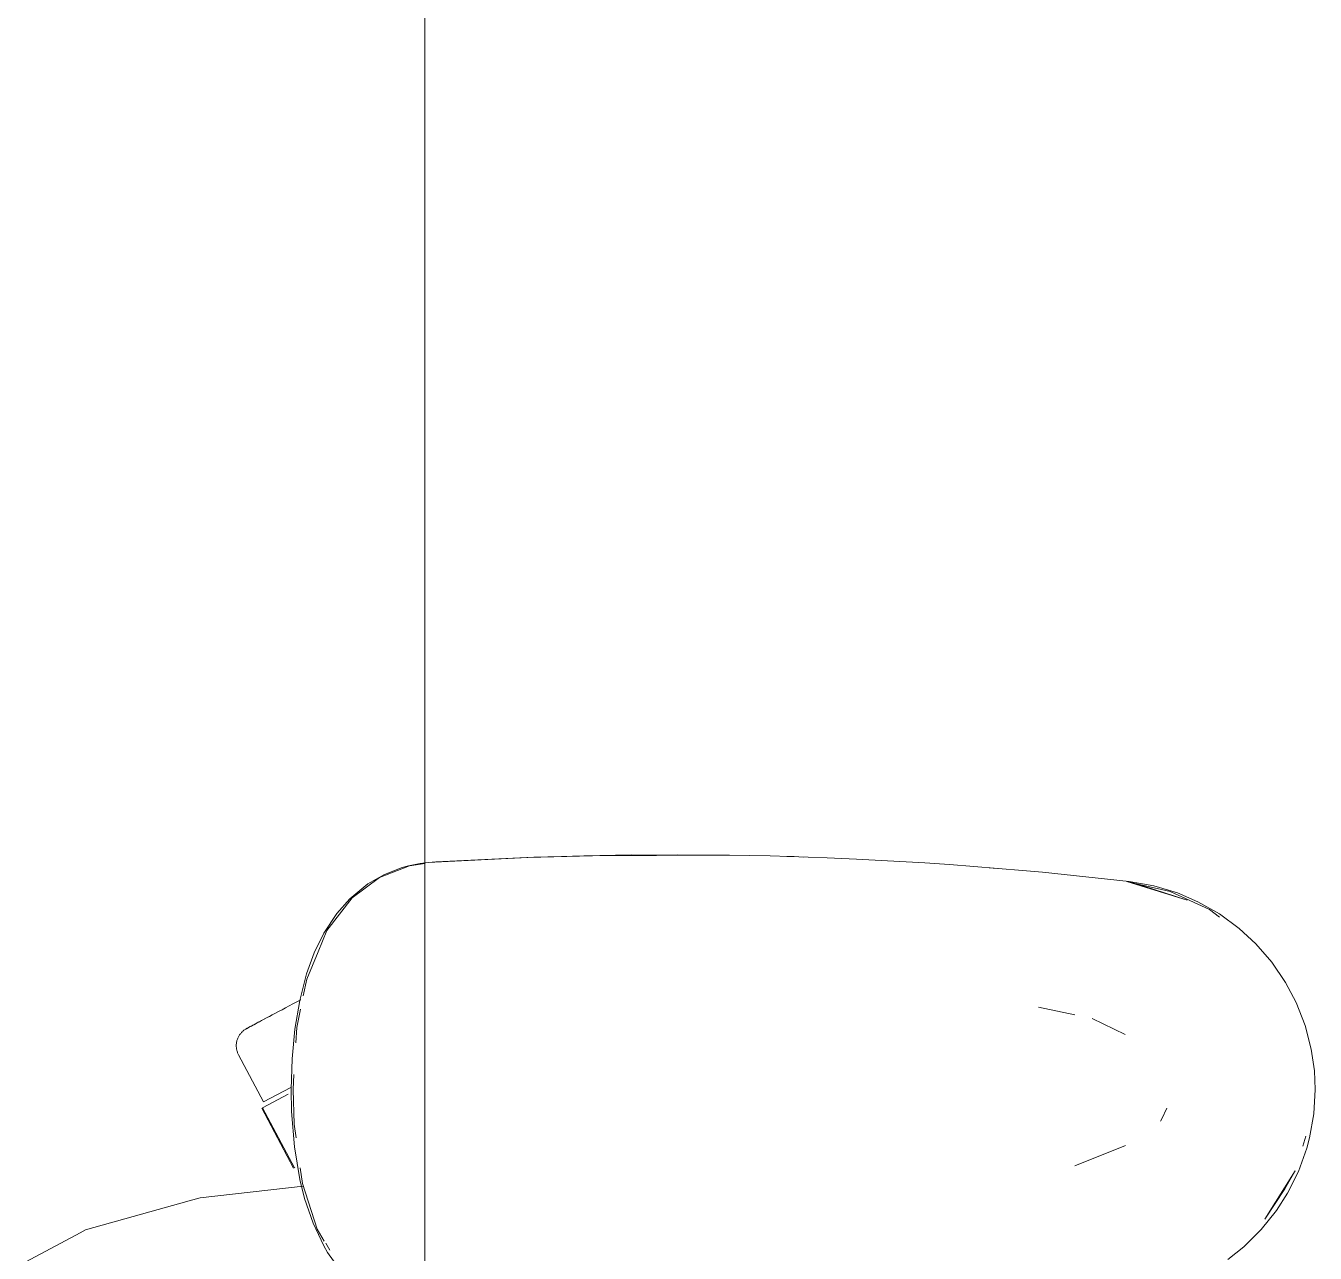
# Model space of a CAD drawing. Header units: millimetres. Extents: x 155927 to 326028, y -36033 to 97293.
# Drawn here: x 228921.1 to 229187.2, y 33433.1 to 33686.5 of the extents above; entities that cross this region are included whole.
import ezdxf

# ---------------------------------------------------------------- set-up
doc = ezdxf.new("R2010")
doc.units = ezdxf.units.MM
doc.header["$MEASUREMENT"] = 0
doc.layers.add('G-IMPT', color=8, linetype='CONTINUOUS', lineweight=9)
doc.layers.add('I-FURN', color=8, linetype='CONTINUOUS', lineweight=9)

msp = doc.modelspace()

# ---------------------------------------------------------------- linework, layer by layer
at = {"layer": 'G-IMPT'}
for p, q in [((229025.91, 33514.85), (229004.12, 33513.76)), ((229024.7, 33514.81), (229004.12, 33513.76)), ((229025.91, 33514.85), (229005.73, 33513.87)), ((229046.09, 33515.31), (229024.7, 33514.81)), ((229036.26, 33515.15), (229024.7, 33514.81)), ((229024.7, 33514.81), (229025.91, 33514.85)), ((229046.09, 33515.31), (229025.91, 33514.85)), ((229036.26, 33515.15), (229055.48, 33515.35)), ((229046.09, 33515.31), (229036.26, 33515.15)), ((229066.28, 33515.27), (229036.26, 33515.15)), ((229044.06, 33515.29), (229042.15, 33515.22)), ((229046.21, 33515.27), (229044.06, 33515.29)), ((229066.28, 33515.27), (229046.09, 33515.31)), ((229066.28, 33515.27), (229055.48, 33515.35)), ((229066.28, 33515.27), (229074.7, 33515.1)), ((229086.45, 33514.71), (229074.7, 33515.1)), ((229079.64, 33514.96), (229078.14, 33514.98)), ((229081.57, 33514.85), (229079.64, 33514.96)), ((229086.45, 33514.71), (229092.48, 33514.46)), ((229106.62, 33513.65), (229092.48, 33514.46)), ((229000.26, 33513.04), (228994.06, 33510.63)), ((228995.09, 33511.3), (228998.73, 33512.7)), ((229000.08, 33513.06), (228998.73, 33512.7)), ((229000.08, 33513.06), (229002.47, 33513.51)), ((229000.26, 33513.04), (229003.43, 33513.52)), ((229004.12, 33513.76), (229002.47, 33513.51)), ((229004.12, 33513.76), (229005.73, 33513.87)), ((229111.71, 33513.32), (229106.62, 33513.65)), ((229111.71, 33513.32), (229126.76, 33512.08)), ((229119.89, 33512.67), (229121.57, 33512.5)), ((229126.76, 33512.08), (229130.89, 33511.73)), ((229130.89, 33511.73), (229148.82, 33509.82)), ((228991.66, 33509.34), (228987.92, 33506.27)), ((228994.06, 33510.63), (228988.44, 33506.47)), ((228995.09, 33511.3), (228991.66, 33509.34)), ((229148.31, 33509.82), (229160.77, 33505.99)), ((229148.31, 33509.82), (229151.62, 33508.91)), ((229148.82, 33509.82), (229153.86, 33508.93)), ((229157.27, 33507.78), (229148.87, 33509.7)), ((228988.44, 33506.47), (228983.22, 33499.68)), ((229160.77, 33505.99), (229151.62, 33508.91)), ((229158.73, 33507.46), (229153.86, 33508.93)), ((229157.27, 33507.78), (229165.34, 33504.04)), ((229162.96, 33505.65), (229158.73, 33507.46)), ((228985.25, 33503.23), (228987.92, 33506.27)), ((229162.96, 33505.65), (229167.4, 33503.14)), ((229167.45, 33502.45), (229165.34, 33504.04)), ((228982.6, 33499.18), (228985.25, 33503.23)), ((229171.49, 33500.14), (229167.4, 33503.14)), ((228982.6, 33499.18), (228980.61, 33495.11)), ((228983.22, 33499.68), (228981.38, 33495.28)), ((229171.49, 33500.14), (229174.93, 33496.98)), ((229178.25, 33493.14), (229174.93, 33496.98)), ((228979.03, 33490.77), (228980.61, 33495.11)), ((228979.05, 33489.66), (228981.38, 33495.28)), ((229181.08, 33488.98), (229178.25, 33493.14)), ((228979.03, 33490.77), (228977.6, 33485.29)), ((228979.05, 33489.66), (228978.34, 33486.2)), ((229181.08, 33488.98), (229183.27, 33484.81)), ((228976.6, 33479.36), (228977.6, 33485.29)), ((228977.78, 33483.45), (228977.01, 33479.7)), ((229130.1, 33483.86), (229137.54, 33482.28)), ((229183.27, 33484.81), (229185.1, 33480.1)), ((229147.94, 33478.25), (229141.15, 33481.52)), ((229186.36, 33475.23), (229185.1, 33480.1)), ((228976.6, 33479.36), (228976.03, 33473.21)), ((228977.01, 33479.7), (228976.82, 33476.49)), ((229186.36, 33475.23), (229187.01, 33470.72)), ((228975.85, 33466.87), (228976.03, 33473.21)), ((228976.42, 33469.98), (228976.23, 33466.87)), ((229187.18, 33466.87), (229187.01, 33470.72)), ((228975.94, 33462.37), (228975.85, 33466.87)), ((228976.46, 33459.71), (228976.23, 33466.87)), ((229187.18, 33466.87), (229186.89, 33461.83)), ((228975.94, 33462.37), (228976.52, 33455.05)), ((229156.57, 33463.05), (229155.55, 33460.82)), ((229186.89, 33461.83), (229186.01, 33456.88)), ((228976.46, 33459.71), (228976.85, 33456.93)), ((229155.55, 33460.82), (229155.26, 33460.37)), ((229184.64, 33455.19), (229185.26, 33457.22)), ((229186.01, 33456.88), (229185.44, 33454.76)), ((228977.63, 33448.29), (228976.52, 33455.05)), ((229137.6, 33451.15), (229148.03, 33455.3)), ((229183.73, 33449.98), (229185.44, 33454.76)), ((228977.72, 33450.74), (228978.19, 33447.45)), ((228978.61, 33444.36), (228977.63, 33448.29)), ((229183.08, 33450.08), (229176.76, 33440.13)), ((229183.08, 33450.08), (229180.92, 33446.4)), ((229183.73, 33449.98), (229181.49, 33445.47)), ((228978.3, 33446.94), (228957.03, 33444.53)), ((228978.19, 33447.45), (228981.22, 33438.06)), ((229180.92, 33446.4), (229176.76, 33440.13)), ((229181.49, 33445.47), (229179.22, 33441.93)), ((228954.77, 33443.89), (228933.42, 33437.89)), ((228954.77, 33443.89), (228957.03, 33444.53)), ((228978.61, 33444.36), (228980.35, 33439.27)), ((229176.04, 33437.95), (229179.22, 33441.93)), ((228932.31, 33437.29), (228921.07, 33431.28)), ((228933.42, 33437.89), (228932.31, 33437.29)), ((228980.35, 33439.27), (228982.56, 33434.64)), ((228981.22, 33438.06), (228982.68, 33435.6)), ((229176.04, 33437.95), (229172.43, 33434.4)), ((228982.56, 33434.64), (228983.36, 33433.26)), ((228982.96, 33435.14), (228983.82, 33433.69)), ((228985.81, 33429.81), (228983.36, 33433.26)), ((229172.43, 33434.4), (229169.12, 33431.78))]:
    msp.add_line(p, q, dxfattribs=at)
at = {"layer": 'I-FURN'}
for p, q in [((229003.43, 32631.33), (229003.43, 34231.33)), ((229003.43, 34231.33), (229003.43, 32631.33)), ((228977.82, 33485.41), (228976.99, 33484.97)), ((228972.59, 33482.63), (228971.95, 33482.29)), ((228973.25, 33482.98), (228972.59, 33482.63)), ((228973.95, 33483.35), (228973.25, 33482.98)), ((228974.67, 33483.73), (228973.95, 33483.35)), ((228975.42, 33484.13), (228974.67, 33483.73)), ((228976.19, 33484.55), (228975.42, 33484.13)), ((228976.99, 33484.97), (228976.19, 33484.55)), ((228967.27, 33479.8), (228967.06, 33479.69)), ((228967.15, 33479.74), (228967.37, 33479.86)), ((228967.51, 33479.93), (228967.27, 33479.8)), ((228967.37, 33479.86), (228967.63, 33479.99)), ((228967.79, 33480.08), (228967.51, 33479.93)), ((228967.63, 33479.99), (228967.93, 33480.15)), ((228968.1, 33480.24), (228967.79, 33480.08)), ((228967.93, 33480.15), (228968.26, 33480.33)), ((228968.46, 33480.43), (228968.1, 33480.24)), ((228968.26, 33480.33), (228968.64, 33480.53)), ((228968.85, 33480.64), (228968.46, 33480.43)), ((228968.64, 33480.53), (228969.05, 33480.75)), ((228969.28, 33480.87), (228968.85, 33480.64)), ((228969.05, 33480.75), (228969.49, 33480.98)), ((228969.75, 33481.12), (228969.28, 33480.87)), ((228969.49, 33480.98), (228969.97, 33481.24)), ((228970.25, 33481.38), (228969.75, 33481.12)), ((228969.97, 33481.24), (228970.49, 33481.51)), ((228970.78, 33481.67), (228970.25, 33481.38)), ((228970.49, 33481.51), (228971.04, 33481.81)), ((228971.35, 33481.97), (228970.78, 33481.67)), ((228971.04, 33481.81), (228971.63, 33482.12)), ((228971.95, 33482.29), (228971.35, 33481.97)), ((228964.66, 33476.99), (228964.71, 33477.15)), ((228964.71, 33477.15), (228964.76, 33477.3)), ((228964.76, 33477.3), (228964.82, 33477.45)), ((228964.82, 33477.45), (228964.88, 33477.6)), ((228964.88, 33477.6), (228964.95, 33477.74)), ((228964.95, 33477.74), (228965.03, 33477.89)), ((228965.03, 33477.89), (228965.11, 33478.02)), ((228965.11, 33478.02), (228965.2, 33478.16)), ((228965.2, 33478.16), (228965.29, 33478.29)), ((228965.29, 33478.29), (228965.39, 33478.42)), ((228965.39, 33478.42), (228965.49, 33478.54)), ((228965.49, 33478.54), (228965.6, 33478.66)), ((228965.6, 33478.66), (228965.71, 33478.78)), ((228965.71, 33478.78), (228965.83, 33478.89)), ((228965.83, 33478.89), (228965.95, 33479)), ((228965.95, 33479), (228966.07, 33479.1)), ((228966.07, 33479.1), (228966.2, 33479.19)), ((228966.2, 33479.19), (228966.34, 33479.29)), ((228966.34, 33479.29), (228966.47, 33479.37)), ((228966.47, 33479.37), (228966.61, 33479.45)), ((228966.61, 33479.45), (228966.65, 33479.47)), ((228966.65, 33479.47), (228966.67, 33479.48)), ((228966.66, 33479.48), (228966.65, 33479.47)), ((228966.7, 33479.5), (228966.66, 33479.48)), ((228966.67, 33479.48), (228966.73, 33479.51)), ((228966.78, 33479.54), (228966.7, 33479.5)), ((228966.73, 33479.51), (228966.83, 33479.57)), ((228966.9, 33479.61), (228966.78, 33479.54)), ((228966.83, 33479.57), (228966.97, 33479.64)), ((228967.06, 33479.69), (228966.9, 33479.61)), ((228966.97, 33479.64), (228967.15, 33479.74)), ((228964.51, 33476.04), (228964.52, 33476.2)), ((228964.51, 33475.88), (228964.51, 33476.04)), ((228964.52, 33475.72), (228964.51, 33475.88)), ((228964.52, 33476.2), (228964.54, 33476.36)), ((228964.53, 33475.56), (228964.52, 33475.72)), ((228964.55, 33475.4), (228964.53, 33475.56)), ((228964.54, 33476.36), (228964.56, 33476.52)), ((228964.57, 33475.24), (228964.55, 33475.4)), ((228964.56, 33476.52), (228964.59, 33476.68)), ((228964.6, 33475.08), (228964.57, 33475.24)), ((228964.59, 33476.68), (228964.62, 33476.84)), ((228964.64, 33474.92), (228964.6, 33475.08)), ((228964.62, 33476.84), (228964.66, 33476.99)), ((228964.68, 33474.77), (228964.64, 33474.92)), ((228964.73, 33474.61), (228964.68, 33474.77)), ((228964.78, 33474.46), (228964.73, 33474.61)), ((228964.84, 33474.31), (228964.78, 33474.46)), ((228964.91, 33474.17), (228964.84, 33474.31)), ((228964.98, 33474.02), (228964.91, 33474.17)), ((228964.98, 33474.02), (228970.13, 33464.34)), ((228970.13, 33464.34), (228975.76, 33467.33)), ((228969.95, 33463.11), (228975.24, 33465.92)), ((228969.78, 33463.01), (228976.35, 33450.65)), ((228976.52, 33450.74), (228969.95, 33463.11)), ((228976.62, 33450.79), (228976.52, 33450.74))]:
    msp.add_line(p, q, dxfattribs=at)

doc.saveas('drawing.dxf')
